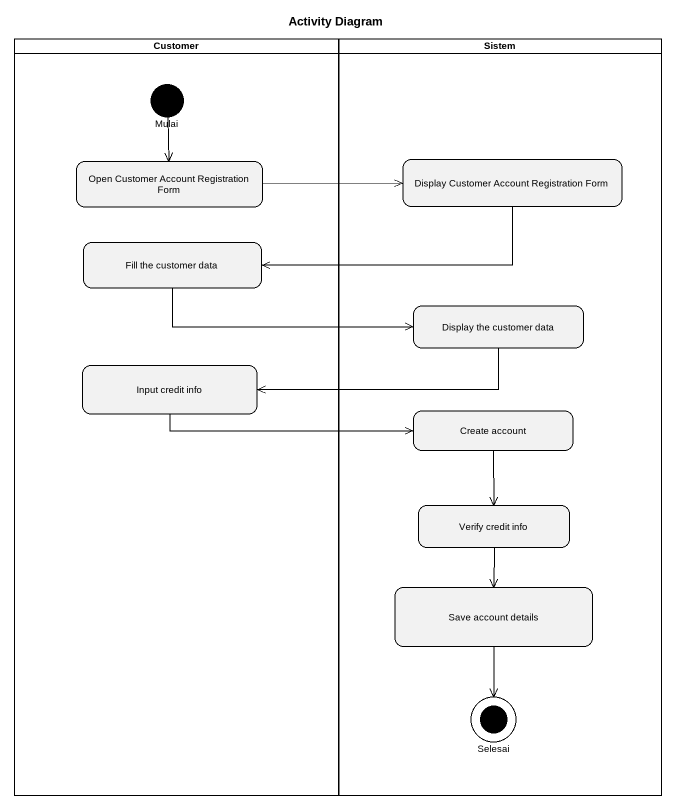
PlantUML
@startuml
title Activity Diagram
hide empty description
state Customer <<partition>> {
  state Mulai <<start>>
  state "Open Customer Account Registration Form" as Open_Customer_Account
  state "Fill the customer data" as Fill_the_customer_data
  state "Input credit info" as Input_credit_info
}
state Sistem <<partition>> {
  state "Display Customer Account Registration Form" as Display_Customer_Account
  state "Display the customer data" as Display_the_customer_data
  state "Create account" as Create_account
  state "Verify credit info" as Verify_credit_info
  state "Save account details" as Save_account_details
  state Selesai <<end>>
}
Mulai --> Open_Customer_Account
Open_Customer_Account -right-> Display_Customer_Account
Display_Customer_Account -left-> Fill_the_customer_data
Fill_the_customer_data -right-> Display_the_customer_data
Display_the_customer_data -left-> Input_credit_info
Input_credit_info -right-> Create_account
Create_account --> Verify_credit_info
Verify_credit_info --> Save_account_details
Save_account_details --> Selesai
@enduml
